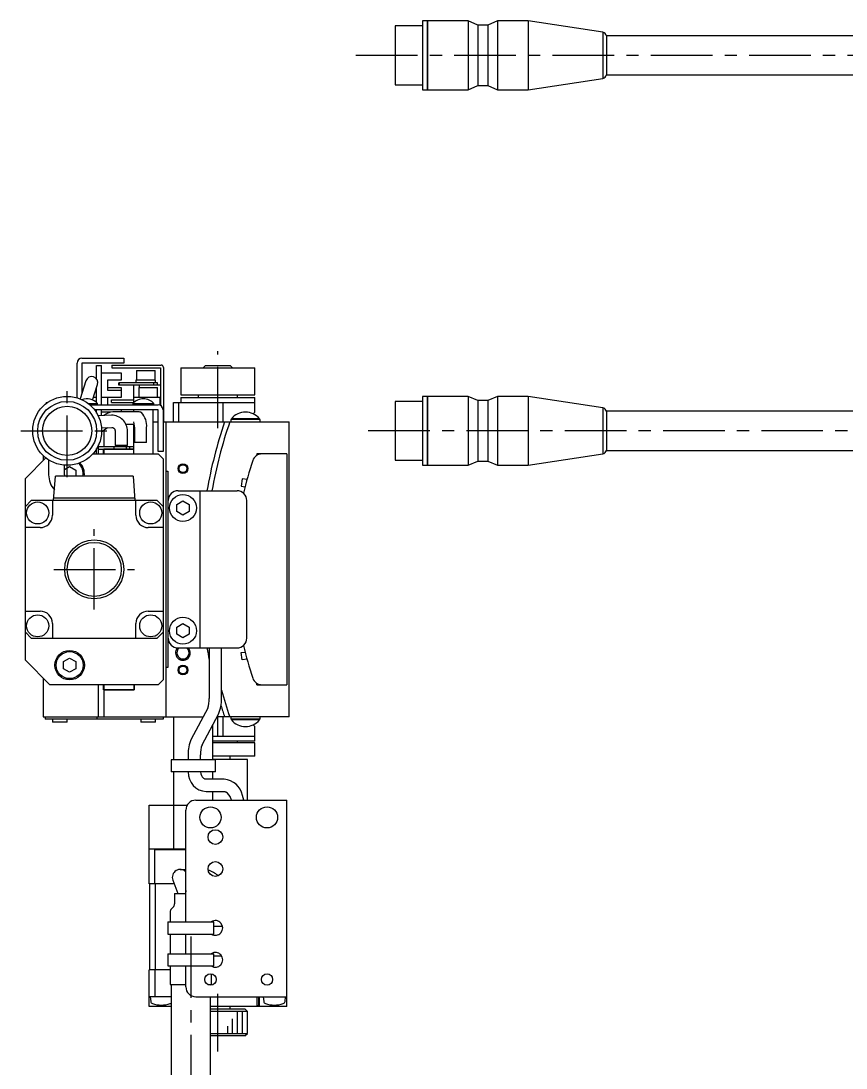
# Model space of a CAD drawing. Extents: x -285 to 424, y 17 to 528.
# Drawn here: x -284.8 to -117, y 313.5 to 526.7 of the extents above; entities that cross this region are included whole.
import ezdxf

# ---------------------------------------------------------------- set-up
doc = ezdxf.new("R2010")
doc.units = 0
doc.header["$LTSCALE"] = 10
doc.linetypes.add('CENTER', pattern=[2, 1.25, -0.25, 0.25, -0.25])
doc.layers.add('1', color=7, linetype='CONTINUOUS')

msp = doc.modelspace()

# ---------------------------------------------------------------- linework, layer by layer
at = {"layer": '1', "color": 7, "linetype": 'CONTINUOUS'}
for p, q in [((-203.17477, 526.683945), (-203.17477, 512.683947)), ((-202.174768, 526.683945), (-203.17477, 526.683945)), ((-202.174768, 526.683945), (-202.174768, 512.683947)), ((-202.124768, 526.683945), (-202.174768, 526.633945)), ((-202.124768, 526.683945), (-202.124768, 512.683947)), ((-193.867768, 526.683945), (-202.124768, 526.683945)), ((-193.867768, 526.683945), (-193.867768, 512.683947)), ((-191.867768, 525.833946), (-193.867768, 526.683945)), ((-187.867768, 526.683945), (-189.867768, 525.833946)), ((-187.867768, 526.683945), (-187.867768, 512.683947)), ((-181.674769, 526.683945), (-187.867768, 526.683945)), ((-181.674769, 526.683945), (-181.674769, 512.683947)), ((-166.440786, 524.368272), (-181.674769, 526.683945)), ((-208.674771, 525.683944), (-208.674771, 513.683948)), ((-203.17477, 525.683944), (-208.674771, 525.683944)), ((-191.867768, 525.833946), (-191.867768, 513.533946)), ((-189.867768, 525.833946), (-191.867768, 525.833946)), ((-189.867768, 525.833946), (-189.867768, 513.533946)), ((-166.440786, 524.368272), (-166.440786, 514.999621)), ((-165.717113, 523.683946), (-165.717113, 515.683946)), ((-80.674769, 523.683946), (-165.717113, 523.683946)), ((-181.674769, 512.683947), (-166.440786, 514.999621)), ((-165.717113, 515.683946), (-83.174773, 515.683946)), ((-208.674771, 513.683948), (-203.17477, 513.683948)), ((-203.17477, 512.683947), (-202.174768, 512.683947)), ((-202.174768, 512.733947), (-202.124768, 512.683947)), ((-202.124768, 512.683947), (-193.867768, 512.683947)), ((-193.867768, 512.683947), (-191.867768, 513.533946)), ((-191.867768, 513.533946), (-189.867768, 513.533946)), ((-189.867768, 513.533946), (-187.867768, 512.683947)), ((-187.867768, 512.683947), (-181.674769, 512.683947)), ((-273.42302, 449.943237), (-273.42302, 457.035034)), ((-272.42302, 458.035034), (-263.92302, 458.035034)), ((-263.92302, 457.035034), (-272.42302, 457.035034)), ((-272.42302, 457.035034), (-272.42302, 450.924752)), ((-269.42302, 453.785034), (-269.42302, 456.535034)), ((-269.42302, 456.535034), (-268.42302, 456.535034)), ((-268.42302, 448.535034), (-268.42302, 456.535034)), ((-266.32302, 456.635034), (-266.32302, 456.035034)), ((-266.32302, 456.635034), (-256.32302, 456.635034)), ((-263.92302, 458.035034), (-263.92302, 457.035034)), ((-247.27302, 456.535034), (-247.77302, 456.035034)), ((-247.27302, 456.535034), (-242.27302, 456.535034)), ((-241.77302, 456.035034), (-242.27302, 456.535034)), ((-268.42302, 455.035034), (-264.42302, 455.035034)), ((-266.32302, 456.035034), (-256.42302, 456.035034)), ((-264.42302, 455.035034), (-264.42302, 453.535034)), ((-261.32302, 455.535034), (-257.52302, 455.535034)), ((-261.32302, 455.535034), (-261.32302, 453.535034)), ((-257.52302, 453.535034), (-257.52302, 455.535034)), ((-256.42302, 456.035034), (-256.42302, 448.40106)), ((-255.82302, 456.135034), (-255.82302, 445.035034)), ((-252.27302, 456.035034), (-252.27302, 450.535034)), ((-252.27302, 456.035034), (-237.27302, 456.035034)), ((-237.27302, 450.535034), (-237.27302, 456.035034)), ((-271.61184, 453.421306), (-272.811354, 449.729585)), ((-270.257499, 449.499372), (-269.234199, 452.648763)), ((-269.42302, 448.971102), (-269.42302, 452.067633)), ((-267.22302, 453.535034), (-267.22302, 451.535034)), ((-264.42302, 453.535034), (-267.22302, 453.535034)), ((-267.22302, 452.035034), (-264.42302, 452.035034)), ((-264.926676, 452.535034), (-264.926676, 453.035034)), ((-257.07503, 453.035034), (-264.926676, 453.035034)), ((-256.42302, 452.535034), (-264.926676, 452.535034)), ((-264.769884, 452.535034), (-264.769884, 453.035034)), ((-264.42302, 452.035034), (-264.42302, 450.035034)), ((-261.92302, 452.535034), (-261.92302, 448.971102)), ((-257.42302, 453.535034), (-261.42302, 453.535034)), ((-261.42302, 453.535034), (-261.42302, 453.035034)), ((-260.82302, 452.035034), (-260.82302, 450.035034)), ((-260.82302, 452.035034), (-257.02302, 452.035034)), ((-260.776894, 452.535034), (-260.776894, 452.035034)), ((-257.80823, 452.535034), (-257.80823, 453.035034)), ((-257.42302, 453.035034), (-257.42302, 453.535034)), ((-257.07503, 452.535034), (-257.07503, 453.035034)), ((-257.02302, 450.035034), (-257.02302, 452.035034)), ((-269.42302, 450.035034), (-270.083451, 450.035034)), ((-264.42302, 450.035034), (-268.42302, 450.035034)), ((-267.22302, 451.535034), (-264.42302, 451.535034)), ((-267.22302, 450.035034), (-267.22302, 448.535034)), ((-256.42302, 450.035034), (-261.92302, 450.035034)), ((-256.47302, 448.428063), (-256.47302, 450.035034)), ((-252.27302, 450.535034), (-237.27302, 450.535034)), ((-252.27302, 450.035034), (-252.27302, 449.035034)), ((-252.27302, 450.035034), (-237.27302, 450.035034)), ((-248.77302, 450.535034), (-248.77302, 450.035034)), ((-240.77302, 450.035034), (-240.77302, 450.535034)), ((-237.27302, 447.035034), (-237.27302, 450.035034)), ((-203.17477, 450.235033), (-203.17477, 436.235035)), ((-202.174768, 450.235033), (-203.17477, 450.235033)), ((-202.174768, 450.235033), (-202.174768, 436.235035)), ((-202.124768, 450.235033), (-202.174768, 450.185033)), ((-202.124768, 450.235033), (-202.124768, 436.235035)), ((-193.867768, 450.235033), (-202.124768, 450.235033)), ((-193.867768, 450.235033), (-193.867768, 436.235035)), ((-191.867768, 449.385034), (-193.867768, 450.235033)), ((-187.867768, 450.235033), (-189.867768, 449.385034)), ((-187.867768, 450.235033), (-187.867768, 436.235035)), ((-181.674769, 450.235033), (-187.867768, 450.235033)), ((-181.674769, 450.235033), (-181.674769, 436.235035)), ((-166.440786, 447.91936), (-181.674769, 450.235033)), ((-279.67302, 449.035034), (-279.67302, 448.797182)), ((-279.67302, 449.035034), (-279.342202, 449.035034)), ((-271.212705, 448.827282), (-269.27302, 448.827282)), ((-270.850276, 448.535034), (-256.92302, 448.535034)), ((-269.27302, 448.535034), (-269.27302, 448.827282)), ((-266.42302, 449.035034), (-266.42302, 449.535034)), ((-266.42302, 449.535034), (-261.92302, 449.535034)), ((-266.42302, 449.035034), (-261.92302, 449.035034)), ((-262.07302, 448.827282), (-262.07302, 448.535034)), ((-262.07302, 448.827282), (-257.77302, 448.827282)), ((-257.77302, 448.535034), (-257.77302, 448.827282)), ((-253.77302, 445.035034), (-253.77302, 449.035034)), ((-253.77302, 449.035034), (-237.27302, 449.035034)), ((-252.77302, 449.035034), (-252.77302, 445.035034)), ((-244.77302, 445.035034), (-244.77302, 449.035034)), ((-243.77302, 449.035034), (-243.77302, 445.035034)), ((-208.674771, 449.235032), (-208.674771, 437.235036)), ((-203.17477, 449.235032), (-208.674771, 449.235032)), ((-191.867768, 449.385034), (-191.867768, 437.085034)), ((-189.867768, 449.385034), (-191.867768, 449.385034)), ((-189.867768, 449.385034), (-189.867768, 437.085034)), ((-166.440786, 447.91936), (-166.440786, 438.550709)), ((-256.92302, 447.535034), (-269.899435, 447.535034)), ((-269.42302, 446.840584), (-269.42302, 447.535034)), ((-266.407525, 446.416496), (-269.14, 446.321076)), ((-268.42302, 446.346113), (-268.42302, 447.535034)), ((-266.647672, 447.035034), (-268.42302, 447.035034)), ((-266.088972, 447.124959), (-266.098564, 447.12493)), ((-261.024511, 447.124959), (-266.088972, 447.124959)), ((-264.42302, 447.535034), (-264.42302, 447.124959)), ((-261.92302, 447.535034), (-261.92302, 447.124959)), ((-260.89771, 447.119139), (-261.024511, 447.124959)), ((-260.75023, 447.097533), (-260.89771, 447.119139)), ((-260.603828, 447.059625), (-260.75023, 447.097533)), ((-260.459952, 447.005127), (-260.603828, 447.059625)), ((-260.320224, 446.933916), (-260.459952, 447.005127)), ((-257.92302, 438.535034), (-257.92302, 447.535034)), ((-256.92302, 439.035034), (-256.92302, 447.535034)), ((-255.92302, 447.535034), (-255.92302, 439.035034)), ((-236.31302, 445.694589), (-242.01302, 445.694589)), ((-242.01302, 445.694589), (-242.01302, 445.535034)), ((-237.613234, 446.69482), (-237.27302, 447.035034)), ((-236.313021, 445.535034), (-236.313021, 445.694589)), ((-165.717113, 447.235034), (-165.717113, 439.235034)), ((-83.174773, 447.235034), (-165.717113, 447.235034)), ((-268.44953, 443.843664), (-266.320276, 443.918019)), ((-267.908882, 443.412795), (-267.249349, 443.885809)), ((-266.320276, 443.918019), (-266.291547, 443.918222)), ((-266.291547, 443.918222), (-266.250572, 443.915738)), ((-266.250572, 443.915738), (-266.209836, 443.91001)), ((-266.209836, 443.91001), (-266.170049, 443.901214)), ((-266.170049, 443.901214), (-266.131778, 443.889674)), ((-266.131778, 443.889674), (-266.095353, 443.875761)), ((-266.095353, 443.875761), (-266.06089, 443.859826)), ((-266.06089, 443.859826), (-266.028369, 443.842155)), ((-266.028369, 443.842155), (-265.997706, 443.822975)), ((-265.997706, 443.822975), (-265.968794, 443.80246)), ((-265.968794, 443.80246), (-265.941525, 443.780742)), ((-265.941525, 443.780742), (-265.915807, 443.757928)), ((-265.915807, 443.757928), (-265.891561, 443.734104)), ((-265.891561, 443.734104), (-265.868723, 443.709344)), ((-265.868723, 443.709344), (-265.847241, 443.683711)), ((-265.847241, 443.683711), (-265.827076, 443.657264)), ((-265.827076, 443.657264), (-265.808198, 443.630054)), ((-265.808198, 443.630054), (-265.790583, 443.602132)), ((-265.790583, 443.602132), (-265.774217, 443.573548)), ((-265.774217, 443.573548), (-265.759086, 443.544348)), ((-265.759086, 443.544348), (-265.745185, 443.51458)), ((-265.745185, 443.51458), (-265.732508, 443.484292)), ((-265.732508, 443.484292), (-265.721053, 443.453531)), ((-265.721053, 443.453531), (-265.710819, 443.422346)), ((-265.710819, 443.422346), (-265.701808, 443.390784)), ((-263.505395, 444.624959), (-261.803306, 444.624959)), ((-261.92302, 444.624959), (-261.92302, 438.535034)), ((-261.906339, 445.095714), (-261.756873, 443.874959)), ((-261.756873, 443.874959), (-261.756873, 440.874959)), ((-259.256873, 440.874959), (-259.256873, 443.874959)), ((-257.92302, 445.035034), (-256.92302, 445.035034)), ((-255.92302, 445.035034), (-230.27302, 445.035034)), ((-255.27302, 385.035034), (-255.27302, 445.035034)), ((-236.16302, 445.535034), (-242.16302, 445.535034)), ((-242.16302, 445.535034), (-242.16302, 445.035034)), ((-236.163021, 445.035034), (-236.163021, 445.535034)), ((-230.27302, 385.035034), (-230.27302, 445.035034)), ((-268.426235, 443.022941), (-267.908882, 443.412795)), ((-267.994108, 443.348572), (-267.994108, 440.035034)), ((-265.701808, 443.390784), (-265.69402, 443.358896)), ((-265.69402, 443.358896), (-265.687456, 443.326731)), ((-265.687456, 443.326731), (-265.682119, 443.29434)), ((-265.682119, 443.29434), (-265.678008, 443.261774)), ((-265.678008, 443.261774), (-265.675124, 443.229084)), ((-265.675124, 443.229084), (-265.673466, 443.196323)), ((-265.673466, 443.196323), (-265.67302, 443.168333)), ((-265.67302, 443.168333), (-265.67302, 440.235034)), ((-263.17302, 440.235034), (-263.17302, 443.168333)), ((-269.42302, 438.535034), (-269.42302, 439.629485)), ((-269.028697, 438.535034), (-269.028697, 440.386767)), ((-269.028697, 440.035034), (-261.92302, 440.035034)), ((-269.028697, 439.535034), (-261.92302, 439.535034)), ((-268.00698, 439.533375), (-267.944097, 439.485034)), ((-268.00698, 438.535034), (-268.00698, 439.533375)), ((-267.944097, 439.485034), (-267.944097, 438.535034)), ((-261.92302, 439.485034), (-267.944097, 439.485034)), ((-265.92302, 440.035034), (-265.92302, 439.535034)), ((-263.17302, 440.235034), (-265.67302, 440.235034)), ((-263.427777, 440.035034), (-263.410975, 439.535034)), ((-262.680451, 439.535034), (-262.661201, 440.035034)), ((-259.256873, 440.874959), (-261.756873, 440.874959)), ((-165.717113, 439.235034), (-82.046552, 439.235034)), ((-279.736266, 437.721788), (-283.92302, 433.535034)), ((-280.27302, 438.187512), (-280.27302, 437.185034)), ((-279.18756, 437.333491), (-279.18756, 434.283564)), ((-270.235536, 438.535034), (-256.92302, 438.535034)), ((-255.92302, 439.035034), (-256.92302, 439.035034)), ((-255.92302, 437.535034), (-256.92302, 438.535034)), ((-255.92302, 437.535034), (-255.92302, 392.535034)), ((-230.77302, 438.535034), (-236.87302, 438.535034)), ((-236.87302, 438.535034), (-236.87302, 438.212963)), ((-230.77302, 438.535034), (-230.77302, 391.535034)), ((-208.674771, 437.235036), (-203.17477, 437.235036)), ((-193.867768, 436.235035), (-191.867768, 437.085034)), ((-191.867768, 437.085034), (-189.867768, 437.085034)), ((-189.867768, 437.085034), (-187.867768, 436.235035)), ((-181.674769, 436.235035), (-166.440786, 438.550709)), ((-275.98756, 434.283564), (-275.98756, 436.257837)), ((-275.98756, 435.363797), (-274.92302, 435.97841)), ((-274.92302, 435.97841), (-273.67302, 435.256722)), ((-273.67302, 435.256722), (-273.67302, 434.035034)), ((-255.27302, 435.035034), (-254.97302, 435.035034)), ((-254.97302, 435.035034), (-254.97302, 395.035034)), ((-203.17477, 436.235035), (-202.174768, 436.235035)), ((-202.174768, 436.285035), (-202.124768, 436.235035)), ((-202.124768, 436.235035), (-193.867768, 436.235035)), ((-187.867768, 436.235035), (-181.674769, 436.235035)), ((-283.92302, 396.535034), (-283.92302, 433.535034)), ((-278.17302, 429.035034), (-277.82338, 434.035034)), ((-262.022654, 434.035034), (-277.823386, 434.035034)), ((-262.02265, 434.035034), (-261.67302, 429.035034)), ((-239.809302, 433.465659), (-240.018061, 431.980257)), ((-238.84013, 433.329451), (-239.809302, 433.465659)), ((-252.87302, 431.035034), (-240.87302, 431.035034)), ((-248.37302, 399.035034), (-248.37302, 431.035034)), ((-240.018061, 431.980257), (-239.218975, 431.867953)), ((-282.72302, 429.035034), (-283.92302, 427.835034)), ((-257.12302, 429.035034), (-282.72302, 429.035034)), ((-278.42302, 429.035034), (-278.42302, 426.035034)), ((-261.707983, 429.535034), (-278.138056, 429.535034)), ((-261.42302, 426.035034), (-261.42302, 429.035034)), ((-255.92302, 427.835034), (-257.12302, 429.035034)), ((-254.87302, 401.035034), (-254.87302, 429.035034)), ((-253.12302, 428.256722), (-251.87302, 428.97841)), ((-251.87302, 428.97841), (-250.62302, 428.256722)), ((-238.87302, 401.035034), (-238.87302, 429.035034)), ((-253.12302, 426.813347), (-253.12302, 428.256722)), ((-251.87302, 426.091659), (-253.12302, 426.813347)), ((-250.62302, 426.813347), (-251.87302, 426.091659)), ((-250.62302, 428.256722), (-250.62302, 426.813347)), ((-280.92302, 423.535034), (-283.92302, 423.535034)), ((-255.92302, 423.535034), (-258.92302, 423.535034)), ((-283.92302, 406.535034), (-280.92302, 406.535034)), ((-258.92302, 406.535034), (-255.92302, 406.535034)), ((-278.42302, 404.035034), (-278.42302, 401.035034)), ((-261.42302, 401.035034), (-261.42302, 404.035034)), ((-253.12302, 403.256722), (-251.87302, 403.97841)), ((-253.12302, 401.813347), (-253.12302, 403.256722)), ((-251.87302, 403.97841), (-250.62302, 403.256722)), ((-250.62302, 403.256722), (-250.62302, 401.813347)), ((-283.92302, 402.235034), (-282.72302, 401.035034)), ((-282.72302, 401.035034), (-257.12302, 401.035034)), ((-257.12302, 401.035034), (-255.92302, 402.235034)), ((-251.87302, 401.091659), (-253.12302, 401.813347)), ((-250.62302, 401.813347), (-251.87302, 401.091659)), ((-252.87302, 399.035034), (-240.87302, 399.035034)), ((-246.52302, 399.035034), (-246.52302, 388.767085)), ((-244.02302, 388.767085), (-244.02302, 399.035034)), ((-283.92302, 396.535034), (-278.92302, 391.535034)), ((-276.17302, 396.256722), (-274.92302, 396.97841)), ((-274.92302, 396.97841), (-273.67302, 396.256722)), ((-240.018061, 398.089812), (-239.218975, 398.202116)), ((-239.809302, 396.60441), (-240.018061, 398.089812)), ((-238.84013, 396.740618), (-239.809302, 396.60441)), ((-276.17302, 394.813347), (-276.17302, 396.256722)), ((-274.92302, 394.091659), (-276.17302, 394.813347)), ((-273.67302, 394.813347), (-274.92302, 394.091659)), ((-273.67302, 396.256722), (-273.67302, 394.813347)), ((-254.97302, 395.035034), (-255.27302, 395.035034)), ((-280.27302, 392.885034), (-280.27302, 385.035034)), ((-256.92302, 391.535034), (-255.92302, 392.535034)), ((-256.92302, 391.535034), (-278.92302, 391.535034)), ((-269.028697, 385.035034), (-269.028697, 391.535034)), ((-268.007421, 390.535034), (-261.772679, 390.535034)), ((-268.00698, 390.536694), (-268.00698, 391.535034)), ((-267.944097, 390.585034), (-268.00698, 390.536694)), ((-267.994108, 390.535034), (-267.994108, 385.035034)), ((-267.944097, 391.535034), (-267.944097, 390.585034)), ((-267.944097, 390.585034), (-261.822667, 390.585034)), ((-261.822667, 390.585034), (-261.822667, 391.535034)), ((-261.786237, 390.536929), (-261.822667, 390.585034)), ((-261.786237, 391.535034), (-261.786237, 390.536929)), ((-261.772679, 391.535034), (-261.772679, 390.535034)), ((-236.87302, 391.535034), (-236.87302, 391.857106)), ((-236.87302, 391.535034), (-230.77302, 391.535034)), ((-246.838616, 386.758874), (-250.19343, 380.490924)), ((-280.27302, 385.035034), (-247.761272, 385.035034)), ((-279.92302, 385.035034), (-279.92302, 384.535034)), ((-255.92302, 384.535034), (-279.92302, 384.535034)), ((-278.42302, 384.535034), (-278.42302, 383.935034)), ((-275.42302, 383.935034), (-278.42302, 383.935034)), ((-275.42302, 383.935034), (-275.42302, 384.535034)), ((-269.319525, 384.535034), (-269.319525, 385.035034)), ((-260.42302, 384.535034), (-260.42302, 383.935034)), ((-257.42302, 383.935034), (-260.42302, 383.935034)), ((-257.42302, 383.935034), (-257.42302, 384.535034)), ((-255.92302, 385.035034), (-255.92302, 384.535034)), ((-253.77302, 385.035034), (-253.77302, 376.285034)), ((-247.989289, 379.311195), (-244.634475, 385.579144)), ((-230.27302, 385.035034), (-244.9257, 385.035034)), ((-244.77302, 381.035034), (-244.77302, 385.035034)), ((-243.77302, 385.035034), (-243.77302, 381.035034)), ((-242.16302, 385.035034), (-242.16302, 384.535034)), ((-236.16302, 384.535034), (-242.16302, 384.535034)), ((-242.01302, 384.535034), (-242.01302, 384.375479)), ((-236.31302, 384.375479), (-242.01302, 384.375479)), ((-236.31302, 384.375479), (-236.31302, 384.535034)), ((-236.16302, 384.535034), (-236.16302, 385.035034)), ((-245.77302, 376.285034), (-245.77302, 383.45195)), ((-237.27302, 383.035034), (-237.613234, 383.375248)), ((-237.27302, 380.035034), (-237.27302, 383.035034)), ((-237.27302, 381.035034), (-245.77302, 381.035034)), ((-237.27302, 380.035034), (-245.77302, 380.035034)), ((-237.27302, 379.735034), (-245.77302, 379.735034)), ((-240.77302, 379.735034), (-240.77302, 380.035034)), ((-237.27302, 377.035034), (-237.27302, 379.735034)), ((-254.27302, 376.285034), (-254.27302, 373.785034)), ((-245.27302, 376.285034), (-254.27302, 376.285034)), ((-250.804885, 377.302984), (-250.804885, 376.285034)), ((-248.304885, 376.285034), (-248.304885, 377.302984)), ((-237.27302, 377.035034), (-245.77302, 377.035034)), ((-238.77302, 376.335034), (-245.77302, 376.335034)), ((-245.27302, 373.785034), (-245.27302, 376.285034)), ((-242.27302, 376.335034), (-242.27302, 377.035034)), ((-238.77302, 368.035034), (-238.77302, 376.335034)), ((-245.27302, 373.785034), (-254.27302, 373.785034)), ((-253.77302, 373.785034), (-253.77302, 358.035034)), ((-245.77302, 372.285034), (-245.77302, 373.785034)), ((-247.597286, 372.430863), (-247.696447, 372.506498)), ((-247.500929, 372.373335), (-247.597286, 372.430863)), ((-247.395149, 372.327063), (-247.500929, 372.373335)), ((-247.272925, 372.294817), (-247.395149, 372.327063)), ((-247.158978, 372.285034), (-247.272925, 372.294817)), ((-243.51115, 372.285034), (-247.158978, 372.285034)), ((-247.158978, 369.785034), (-243.51115, 369.785034)), ((-245.77302, 368.035034), (-245.77302, 369.785034)), ((-243.51115, 369.785034), (-243.409305, 369.777778)), ((-243.409305, 369.777778), (-243.302586, 369.755612)), ((-243.302586, 369.755612), (-243.194423, 369.719038)), ((-239.470587, 368.035034), (-239.731565, 369.009016)), ((-258.77302, 358.035034), (-258.77302, 367.035034)), ((-258.77302, 367.035034), (-251.005071, 367.035034)), ((-249.27302, 368.035034), (-230.77302, 368.035034)), ((-242.146379, 368.361969), (-242.058777, 368.035034)), ((-230.77302, 326.035034), (-230.77302, 368.035034)), ((-251.27302, 343.285034), (-251.27302, 366.035034)), ((-258.72302, 358.035034), (-258.77302, 357.985034)), ((-251.27302, 358.035034), (-258.77302, 358.035034)), ((-258.77302, 351.035034), (-258.77302, 357.985034)), ((-257.57302, 357.935034), (-257.67302, 358.035034)), ((-257.57302, 351.035034), (-257.57302, 357.935034)), ((-251.27302, 357.935034), (-257.57302, 357.935034)), ((-252.43756, 353.935034), (-251.27302, 353.935034)), ((-253.941069, 351.787802), (-252.93911, 349.034944)), ((-253.667084, 351.035034), (-258.77302, 351.035034)), ((-258.67302, 351.035034), (-258.67302, 333.535034)), ((-257.531598, 351.035034), (-257.531598, 333.535034)), ((-251.273117, 349.628754), (-251.322902, 349.06197)), ((-253.57302, 349.035034), (-251.27302, 349.035034)), ((-253.57302, 349.035034), (-253.57302, 346.949252)), ((-251.322902, 349.06197), (-251.322902, 349.035034)), ((-253.865913, 346.242145), (-254.180127, 345.927931)), ((-254.97302, 343.285038), (-254.97302, 340.785038)), ((-254.97302, 343.285038), (-245.57302, 343.285038)), ((-254.47302, 345.220824), (-254.47302, 343.285034)), ((-246.07302, 343.285034), (-246.07302, 343.303892)), ((-245.57302, 340.785038), (-245.57302, 343.285038)), ((-243.803326, 342.335034), (-245.57302, 342.335034)), ((-254.97302, 340.785038), (-245.57302, 340.785038)), ((-254.47302, 340.785034), (-254.47302, 336.785034)), ((-251.27302, 336.785034), (-251.27302, 340.785034)), ((-246.07302, 340.766177), (-246.07302, 340.785034)), ((-245.974086, 340.784798), (-245.981851, 340.713536)), ((-254.97302, 336.785038), (-254.97302, 334.285038)), ((-254.97302, 336.785038), (-245.57302, 336.785038)), ((-246.07302, 336.785034), (-246.07302, 336.803892)), ((-245.57302, 334.285038), (-245.57302, 336.785038)), ((-245.57302, 336.335034), (-244.004162, 336.335034)), ((-258.77302, 326.035034), (-258.77302, 333.535034)), ((-254.47302, 333.535034), (-258.77302, 333.535034)), ((-257.57302, 333.535034), (-257.57302, 328.035034)), ((-254.97302, 334.285038), (-245.57302, 334.285038)), ((-254.47302, 334.285034), (-254.47302, 330.535038)), ((-251.27302, 330.035034), (-251.27302, 334.285034)), ((-246.07302, 334.266177), (-246.07302, 334.285034)), ((-246.07302, 330.535038), (-246.07302, 332.66751)), ((-254.47302, 330.535038), (-251.27302, 330.535038)), ((-254.27302, 330.535038), (-254.27302, 245.492694)), ((-246.840917, 330.535038), (-246.07302, 330.535038)), ((-246.27302, 330.385034), (-246.27302, 330.535038)), ((-254.27302, 328.035034), (-258.77302, 328.035034)), ((-258.52302, 328.035034), (-258.436819, 327.049755)), ((-249.27302, 328.035034), (-230.77302, 328.035034)), ((-246.27302, 245.492694), (-246.27302, 328.035034)), ((-236.872654, 328.035034), (-236.872654, 326.035034)), ((-236.557983, 326.335034), (-236.52302, 326.335034)), ((-236.557983, 326.035034), (-236.557983, 326.335034)), ((-236.52302, 328.035034), (-236.52302, 326.335034)), ((-236.27302, 326.035034), (-236.27302, 328.035034)), ((-235.52302, 328.035034), (-235.436819, 327.049755)), ((-231.109221, 327.049755), (-231.02302, 328.035034)), ((-254.27302, 326.035034), (-258.77302, 326.035034)), ((-230.77302, 326.035034), (-246.27302, 326.035034)), ((-246.27302, 325.535034), (-239.27302, 325.535034)), ((-238.77302, 325.035034), (-246.27302, 325.035034)), ((-242.27302, 325.535034), (-242.27302, 326.035034)), ((-238.77302, 325.035034), (-239.27302, 325.535034)), ((-238.77302, 320.535034), (-238.77302, 325.035034)), ((-246.27302, 320.535034), (-238.77302, 320.535034)), ((-239.27302, 320.035034), (-246.27302, 320.035034)), ((-239.27302, 320.035034), (-238.77302, 320.535034))]:
    msp.add_line(p, q, dxfattribs=at)
at = {"layer": '1', "color": 4, "linetype": 'CENTER'}
for p, q in [((-216.674772, 519.683946), (-71.674772, 519.683946)), ((-244.77302, 443.786247), (-244.77302, 459.4593)), ((-275.42302, 433.835036), (-275.42302, 452.635033)), ((-284.823019, 443.235034), (-266.023021, 443.235034)), ((-81.674772, 443.235034), (-216.674772, 443.235034)), ((-269.92302, 406.835034), (-269.92302, 423.235034)), ((-278.12302, 415.035034), (-261.72302, 415.035034)), ((-250.27302, 340.285035), (-250.27302, 190.285035)), ((-244.77302, 316.883216), (-244.77302, 328.638006))]:
    msp.add_line(p, q, dxfattribs=at)
at = {"layer": '1', "color": 9, "linetype": 'CONTINUOUS'}
for p, q in [((-265.923015, 440.035034), (-265.923015, 439.535034)), ((-240.77302, 320.535034), (-240.77302, 325.035034)), ((-239.77302, 320.535034), (-239.77302, 325.035034)), ((-242.77302, 320.535034), (-242.77302, 322.035034)), ((-241.77302, 320.535034), (-241.77302, 323.535034))]:
    msp.add_line(p, q, dxfattribs=at)
at = {"layer": '1', "color": 7, "linetype": 'CONTINUOUS'}
for centre, radius in [((-275.42302, 443.235034), 6.999999), ((-275.42302, 443.235034), 5.999998), ((-275.42302, 443.235034), 5), ((-251.87302, 435.535034), 0.8), ((-281.42302, 426.535034), 2.25), ((-258.42302, 426.535034), 2.25), ((-251.87302, 427.535034), 2.75), ((-269.92302, 415.035034), 6), ((-269.92302, 415.035034), 5.5), ((-281.42302, 403.535034), 2.25), ((-258.42302, 403.535034), 2.25), ((-251.87302, 402.535034), 2.75), ((-274.92302, 395.535034), 3), ((-274.92302, 395.535034), 2.75), ((-251.87302, 394.535034), 0.8), ((-246.27302, 364.535034), 2.15), ((-234.77302, 364.535034), 2.15), ((-245.27302, 360.535034), 1.5), ((-245.27302, 354.035034), 1.5), ((-246.27302, 331.535034), 1.15), ((-234.77302, 331.535034), 1.15)]:
    msp.add_circle(centre, radius, dxfattribs=at)
at = {"layer": '1', "color": 9, "linetype": 'CONTINUOUS'}
for centre in [(-251.87302, 435.535034), (-251.87302, 394.535034)]:
    msp.add_circle(centre, 1, dxfattribs=at)
at = {"layer": '1', "color": 7, "linetype": 'CONTINUOUS'}
for centre, radius, start, end in [((-166.67477, 523.396029), 1.000002, 16.733256, 76.468302), ((-166.67477, 515.971863), 1.000002, 283.531698, 343.266744), ((-272.42302, 457.035034), 1, 90, 180), ((-256.32302, 456.135034), 0.5, 0, 90), ((-270.42302, 453.035034), 1.25, 342, 162), ((-271.42302, 446.735034), 3, 44.220044, 109.471221), ((-259.92302, 446.735034), 3, 44.220044, 135.779956), ((-256.92302, 447.535034), 1, 0, 90), ((-166.67477, 446.947117), 1.000002, 16.733256, 76.468302), ((-265.515312, 442.858735), 4.308772, 98.090595, 125.647853), ((-266.357753, 443.231525), 3.18536, 358.863281, 90.895301), ((-262.93979, 444.309007), 3.708406, 353.27844787, 45.05837836), ((-239.16302, 443.335034), 3.7, 39.621835, 140.378165), ((-155.37302, 415.035034), 93, 161.180937, 170.093375), ((-155.37302, 415.035034), 92, 160.968559, 169.98459), ((-155.42302, 469.485034), 116.5, 194.896962, 194.897806), ((-166.67477, 439.522951), 1.000002, 283.531698, 343.266744), ((-171.27302, 415.035034), 70, 161.568149, 167.216214), ((-235.784647, 436.535034), 2, 90, 161.568149), ((-274.92302, 434.535034), 2.75, 349.524318, 49.33281), ((-274.92302, 434.535034), 3, 350.405932, 46.711663), ((-274.58756, 434.283564), 4.6, 180, 221.736603), ((-274.58756, 434.283564), 1.4, 180, 190.225391), ((-252.87302, 429.035034), 2, 90, 180), ((-240.87302, 429.035034), 2, 0, 90), ((-280.92302, 426.035034), 2.5, 270, 0), ((-258.92302, 426.035034), 2.5, 180, 270), ((-280.92302, 404.035034), 2.5, 0, 90), ((-258.92302, 404.035034), 2.5, 90, 180), ((-252.87302, 401.035034), 2, 180, 270), ((-240.87302, 401.035034), 2, 270, 0), ((-251.87302, 398.035034), 1.25, 126.869898, 53.130102), ((-155.37302, 415.035034), 93, 189.906625, 191.44734), ((-171.27302, 415.035034), 70, 192.783786, 198.431851), ((-235.784647, 393.535034), 2, 198.431851, 270), ((-155.42302, 360.585034), 116.5, 165.102194, 165.103038), ((-155.42302, 360.585034), 110.5, 164.272774, 164.273795), ((-155.37302, 415.035034), 92, 195.509323, 199.031441), ((-252.211775, 388.632185), 5.690355, 340.779278, 1.358427), ((-251.478544, 388.544463), 7.458848, 336.57444, 1.710343), ((-155.37302, 415.035034), 93, 197.331028, 198.819063), ((-239.16302, 386.735034), 3.7, 219.621835, 320.378165), ((-243.34936, 377.525605), 7.458848, 156.57444, 181.710343), ((-242.616129, 377.437884), 5.690355, 160.779278, 181.358427), ((-246.873588, 373.700601), 3.925953, 178.768384, 265.831312), ((-246.347721, 373.913266), 1.94886, 183.77324999, 226.20670392), ((-243.791029, 368.143847), 4.150635, 12.031111, 86.133596), ((-244.101294, 367.935446), 2.000903, 12.30789578, 63.04884382), ((-249.27302, 366.035034), 2, 90, 180), ((-252.43756, 352.335034), 1.6, 43.294557, 200), ((-247.93756, 349.335034), 4.6, 45.847541, 75.052616), ((-253.47302, 345.220824), 1, 135, 180), ((-254.57302, 346.949252), 1, 315, 0), ((-245.27302, 342.035034), 1.5, 236.44269, 123.55731), ((-245.27302, 335.535034), 1.5, 236.44269, 123.55731), ((-249.27302, 330.035034), 2, 180, 270), ((-257.938722, 327.093333), 0.5, 185, 252.370845), ((-256.27302, 332.335034), 6, 252.370845, 287.629155), ((-254.607318, 327.093333), 0.5, 287.629155, 311.958818), ((-234.938722, 327.093333), 0.5, 185, 252.370845), ((-233.27302, 332.335034), 6, 252.370845, 287.629155), ((-231.607318, 327.093333), 0.5, 287.629155, 355)]:
    msp.add_arc(centre, radius, start, end, dxfattribs=at)
at = {"layer": '1', "color": 9, "linetype": 'CONTINUOUS'}
msp.add_arc((-251.87302, 398.035034), 1.5, 138.0197, 41.810315, dxfattribs=at)

doc.saveas('drawing.dxf')
